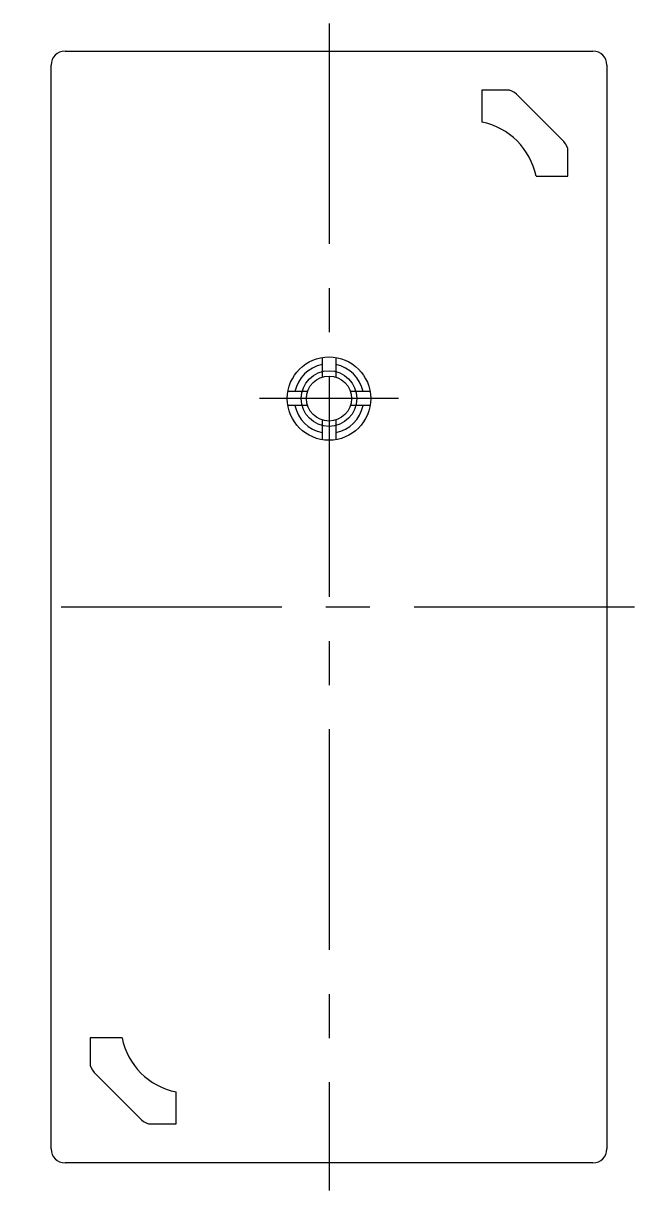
# Model space of a CAD drawing. Extents: x -2 to 151, y -8 to 92.
# Drawn here: x 107.3 to 151.3, y 8.2 to 92.2 of the extents above.
import ezdxf

# ---------------------------------------------------------------- set-up
doc = ezdxf.new("R2010")
doc.units = 0
doc.header["$LTSCALE"] = 0.5
doc.linetypes.add('CENTER', pattern=[50.8, 31.75, -6.35, 6.35, -6.35])
for name, color, linetype in [('MSM_CENTER', 1, 'CENTER'), ('MSM_CONTINUOUS', 7, 'CONTINUOUS'), ('MSM_NARROW', 5, 'CONTINUOUS')]:
    doc.layers.add(name, color=color, linetype=linetype)

msp = doc.modelspace()

# ---------------------------------------------------------------- linework, layer by layer
at = {"layer": 'MSM_CENTER'}
for p, q in [((129.275, 92.196), (129.275, 8.196)), ((134.275, 65.196), (124.275, 65.196)), ((151.275, 50.196), (107.275, 50.196))]:
    msp.add_line(p, q, dxfattribs=at)
at = {"layer": 'MSM_CONTINUOUS'}
for p, q in [((110.275, 90.196), (148.275, 90.196)), ((109.275, 11.196), (109.275, 89.196)), ((149.275, 89.196), (149.275, 11.196)), ((142.061, 87.396), (140.275, 87.396)), ((140.275, 87.396), (140.275, 85.095)), ((146.182, 83.689), (142.768, 87.103)), ((146.475, 81.196), (146.475, 82.982)), ((144.174, 81.196), (146.475, 81.196)), ((128.775, 68.154), (128.775, 66.738)), ((129.775, 68.154), (129.775, 66.738)), ((127.733, 65.696), (126.317, 65.696)), ((132.233, 65.696), (130.817, 65.696)), ((127.733, 64.696), (126.317, 64.696)), ((132.233, 64.696), (130.817, 64.696)), ((128.775, 63.654), (128.775, 62.238)), ((129.775, 63.654), (129.775, 62.238)), ((114.376, 19.196), (112.075, 19.196)), ((112.075, 19.196), (112.075, 17.41)), ((112.368, 16.703), (115.782, 13.289)), ((118.275, 12.996), (118.275, 15.297)), ((116.489, 12.996), (118.275, 12.996)), ((148.275, 10.196), (110.275, 10.196))]:
    msp.add_line(p, q, dxfattribs=at)
for radius in [3, 1.621]:
    msp.add_circle((129.275, 65.196), radius, dxfattribs=at)
for centre, radius, start, end in [((110.275, 89.196), 1, 90, 180), ((148.275, 89.196), 1, 0, 90), ((142.061, 86.396), 1, 45, 90), ((139.275, 80.196), 5, 11.53689, 78.45523), ((145.475, 82.982), 1, 0, 45), ((129.275, 65.196), 2.5, 101.53696, 168.46304), ((129.275, 65.196), 2.5, 11.53696, 78.46304), ((129.275, 65.196), 2.5, 191.53696, 258.46304), ((129.275, 65.196), 2.5, 281.53696, 348.46304), ((119.275, 20.196), 5, 191.53689, 258.45523), ((113.075, 17.41), 1, 180, 225), ((116.489, 13.996), 1, 225, 270), ((110.275, 11.196), 1, 180, 270), ((148.275, 11.196), 1, 270, 0)]:
    msp.add_arc(centre, radius, start, end, dxfattribs=at)
at = {"layer": 'MSM_NARROW'}
msp.add_circle((129.275, 65.196), 2, dxfattribs=at)

doc.saveas('drawing.dxf')
